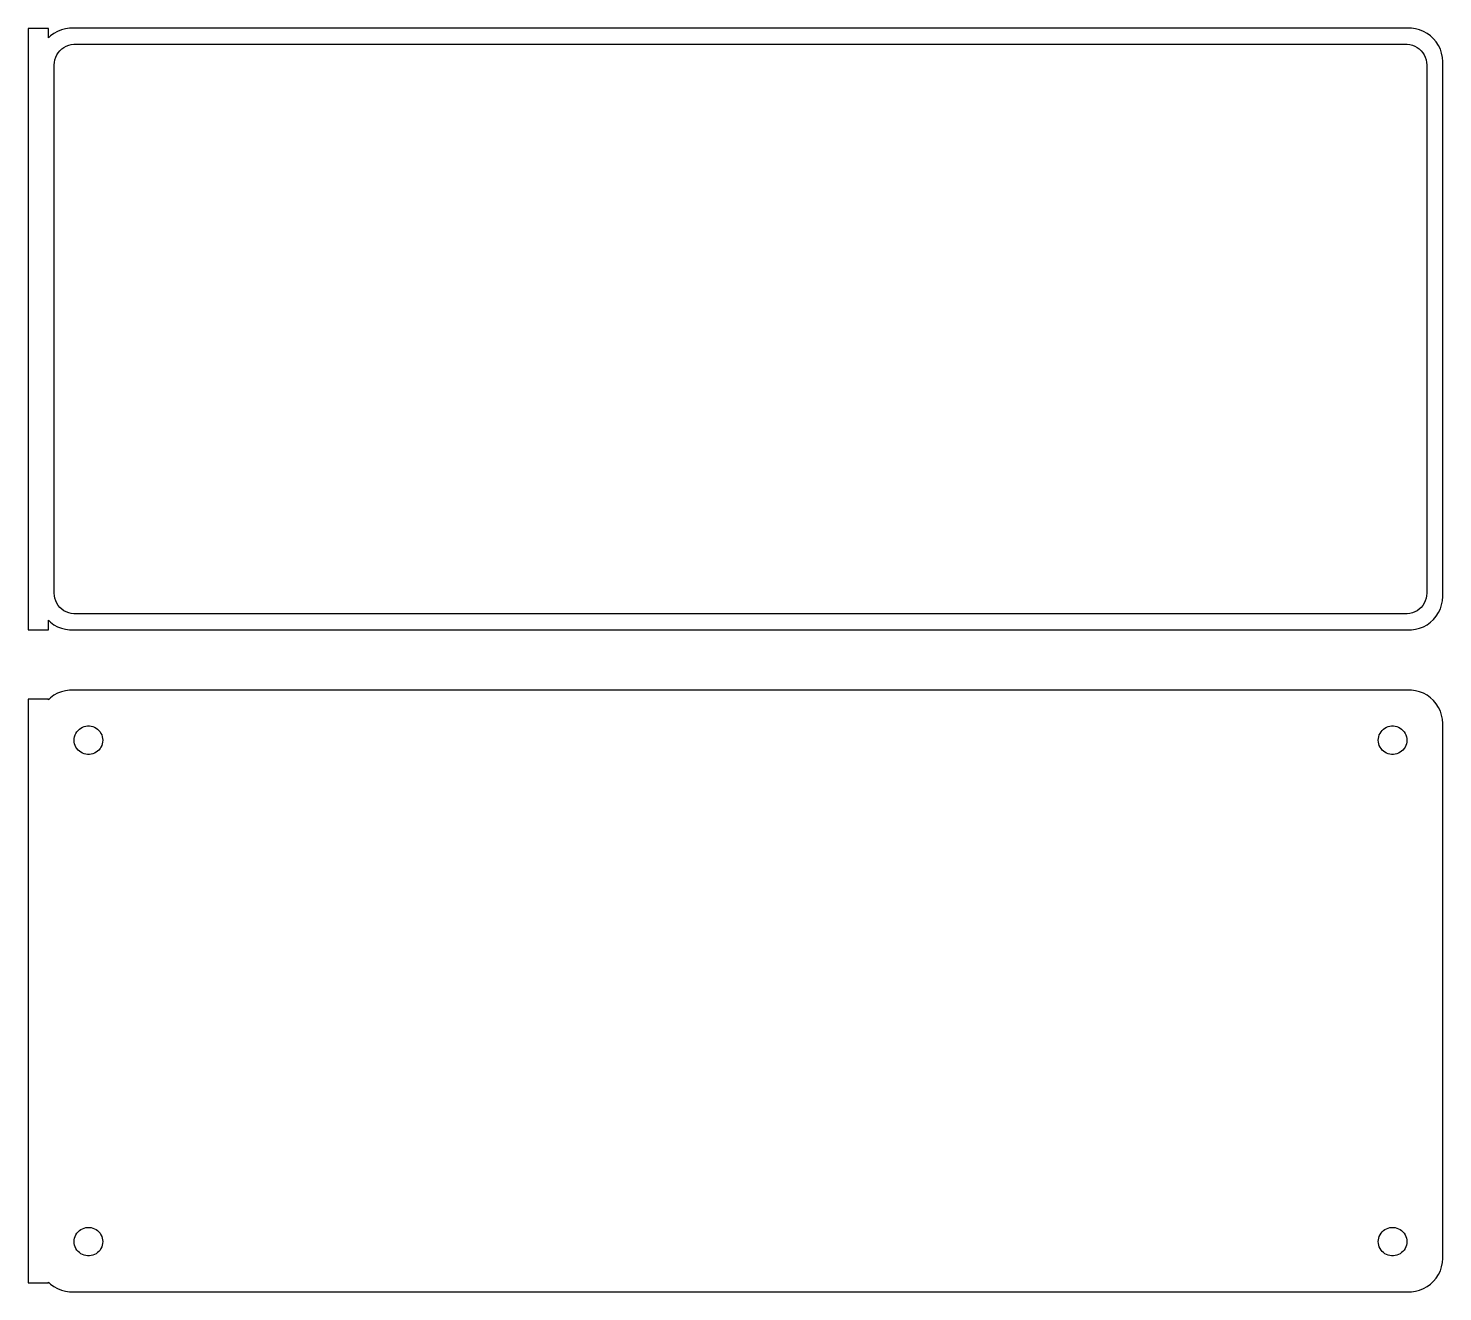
# Model space of a CAD drawing. Header units: metres. Extents: x -106 to 105, y 153 to 342.
import ezdxf

# ---------------------------------------------------------------- set-up
doc = ezdxf.new("R2010")
doc.units = ezdxf.units.M

msp = doc.modelspace()

# ---------------------------------------------------------------- linework, layer by layer
for p, q in [((-103.5, 341.979), (-106.5, 341.979)), ((-106.5, 341.979), (-106.5, 252.021)), ((-103.5, 340.559), (-103.5, 341.979)), ((-103.187, 340.853), (-103.5, 340.559)), ((-102.679, 341.222), (-103.187, 340.853)), ((-102.129, 341.524), (-102.679, 341.222)), ((-101.545, 341.755), (-102.129, 341.524)), ((-100.937, 341.911), (-101.545, 341.755)), ((-100.314, 341.99), (-100.937, 341.911)), ((100.314, 341.99), (-100.314, 341.99)), ((100.937, 341.911), (100.314, 341.99)), ((101.545, 341.755), (100.937, 341.911)), ((102.129, 341.524), (101.545, 341.755)), ((102.679, 341.222), (102.129, 341.524)), ((103.187, 340.853), (102.679, 341.222)), ((103.645, 340.423), (103.187, 340.853)), ((-102.018, 338.33), (-101.769, 338.631)), ((-101.769, 338.631), (-101.484, 338.899)), ((-101.484, 338.899), (-101.168, 339.128)), ((-101.168, 339.128), (-100.825, 339.317)), ((-100.825, 339.317), (-100.462, 339.461)), ((-100.462, 339.461), (-100.083, 339.558)), ((-100.083, 339.558), (-99.6955, 339.607)), ((-99.6955, 339.607), (99.6955, 339.607)), ((99.6955, 339.607), (100.083, 339.558)), ((100.083, 339.558), (100.462, 339.461)), ((100.462, 339.461), (100.825, 339.317)), ((100.825, 339.317), (101.168, 339.128)), ((101.168, 339.128), (101.484, 338.899)), ((101.484, 338.899), (101.769, 338.631)), ((101.769, 338.631), (102.018, 338.33)), ((104.045, 339.939), (103.645, 340.423)), ((104.382, 339.409), (104.045, 339.939)), ((104.649, 338.841), (104.382, 339.409)), ((104.843, 338.243), (104.649, 338.841)), ((-102.613, 336.5), (-102.588, 336.89)), ((-102.613, 257.5), (-102.613, 336.5)), ((-102.588, 336.89), (-102.515, 337.274)), ((-102.515, 337.274), (-102.394, 337.646)), ((-102.394, 337.646), (-102.228, 338)), ((-102.228, 338), (-102.018, 338.33)), ((102.018, 338.33), (102.228, 338)), ((102.228, 338), (102.394, 337.646)), ((102.394, 337.646), (102.515, 337.274)), ((102.515, 337.274), (102.588, 336.89)), ((102.588, 336.89), (102.613, 336.5)), ((102.613, 336.5), (102.613, 257.5)), ((104.961, 337.627), (104.843, 338.243)), ((105, 337), (104.961, 337.627)), ((105, 257), (105, 337)), ((-102.588, 257.11), (-102.613, 257.5)), ((-102.515, 256.726), (-102.588, 257.11)), ((-102.394, 256.354), (-102.515, 256.726)), ((-102.228, 256), (-102.394, 256.354)), ((-102.018, 255.67), (-102.228, 256)), ((102.228, 256), (102.018, 255.67)), ((102.394, 256.354), (102.228, 256)), ((102.515, 256.726), (102.394, 256.354)), ((102.588, 257.11), (102.515, 256.726)), ((102.613, 257.5), (102.588, 257.11)), ((104.843, 255.757), (104.961, 256.373)), ((104.961, 256.373), (105, 257)), ((-101.769, 255.369), (-102.018, 255.67)), ((-101.484, 255.101), (-101.769, 255.369)), ((-101.168, 254.872), (-101.484, 255.101)), ((-100.825, 254.683), (-101.168, 254.872)), ((-100.462, 254.539), (-100.825, 254.683)), ((-100.083, 254.442), (-100.462, 254.539)), ((-99.6955, 254.393), (-100.083, 254.442)), ((99.6955, 254.393), (-99.6955, 254.393)), ((100.083, 254.442), (99.6955, 254.393)), ((100.462, 254.539), (100.083, 254.442)), ((100.825, 254.683), (100.462, 254.539)), ((101.168, 254.872), (100.825, 254.683)), ((101.484, 255.101), (101.168, 254.872)), ((101.769, 255.369), (101.484, 255.101)), ((102.018, 255.67), (101.769, 255.369)), ((103.645, 253.577), (104.045, 254.061)), ((104.045, 254.061), (104.382, 254.591)), ((104.382, 254.591), (104.649, 255.159)), ((104.649, 255.159), (104.843, 255.757)), ((-106.5, 252.021), (-103.5, 252.021)), ((-103.5, 252.021), (-103.5, 253.441)), ((-103.5, 253.441), (-103.187, 253.147)), ((-103.187, 253.147), (-102.679, 252.778)), ((-102.679, 252.778), (-102.129, 252.476)), ((-102.129, 252.476), (-101.545, 252.245)), ((-101.545, 252.245), (-100.937, 252.089)), ((-100.937, 252.089), (-100.314, 252.01)), ((-100.314, 252.01), (100.314, 252.01)), ((100.314, 252.01), (100.937, 252.089)), ((100.937, 252.089), (101.545, 252.245)), ((101.545, 252.245), (102.129, 252.476)), ((102.129, 252.476), (102.679, 252.778)), ((102.679, 252.778), (103.187, 253.147)), ((103.187, 253.147), (103.645, 253.577)), ((-103.5, 241.653), (-106.5, 241.653)), ((-106.5, 241.653), (-106.5, 154.347)), ((-103.187, 241.853), (-103.5, 241.559)), ((-103.5, 241.559), (-103.5, 241.653)), ((-102.679, 242.222), (-103.187, 241.853)), ((-102.129, 242.524), (-102.679, 242.222)), ((-101.545, 242.755), (-102.129, 242.524)), ((-100.937, 242.911), (-101.545, 242.755)), ((-100.314, 242.99), (-100.937, 242.911)), ((100.314, 242.99), (-100.314, 242.99)), ((100.937, 242.911), (100.314, 242.99)), ((101.545, 242.755), (100.937, 242.911)), ((102.129, 242.524), (101.545, 242.755)), ((102.679, 242.222), (102.129, 242.524)), ((103.187, 241.853), (102.679, 242.222)), ((103.645, 241.423), (103.187, 241.853)), ((104.045, 240.939), (103.645, 241.423)), ((104.382, 240.409), (104.045, 240.939)), ((104.649, 239.841), (104.382, 240.409)), ((104.843, 239.243), (104.649, 239.841)), ((104.961, 238.627), (104.843, 239.243)), ((-99.2275, 236.755), (-99.0566, 236.962)), ((-99.0566, 236.962), (-98.8611, 237.145)), ((-98.8611, 237.145), (-98.6441, 237.303)), ((-98.6441, 237.303), (-98.4092, 237.432)), ((-98.4092, 237.432), (-98.1598, 237.531)), ((-98.1598, 237.531), (-97.9001, 237.597)), ((-97.9001, 237.597), (-97.6341, 237.631)), ((-97.6341, 237.631), (-97.3659, 237.631)), ((-97.3659, 237.631), (-97.0999, 237.597)), ((-97.0999, 237.597), (-96.8401, 237.531)), ((-96.8401, 237.531), (-96.5908, 237.432)), ((-96.5908, 237.432), (-96.3559, 237.303)), ((-96.3559, 237.303), (-96.1389, 237.145)), ((-96.1389, 237.145), (-95.9434, 236.962)), ((-95.9434, 236.962), (-95.7725, 236.755)), ((95.7725, 236.755), (95.9434, 236.962)), ((95.9434, 236.962), (96.1389, 237.145)), ((96.1389, 237.145), (96.3559, 237.303)), ((96.3559, 237.303), (96.5908, 237.432)), ((96.5908, 237.432), (96.8401, 237.531)), ((96.8401, 237.531), (97.0999, 237.597)), ((97.0999, 237.597), (97.3659, 237.631)), ((97.3659, 237.631), (97.6341, 237.631)), ((97.6341, 237.631), (97.9001, 237.597)), ((97.9001, 237.597), (98.1598, 237.531)), ((98.1598, 237.531), (98.4092, 237.432)), ((98.4092, 237.432), (98.6441, 237.303)), ((98.6441, 237.303), (98.8611, 237.145)), ((98.8611, 237.145), (99.0566, 236.962)), ((99.0566, 236.962), (99.2275, 236.755)), ((105, 238), (104.961, 238.627)), ((105, 158), (105, 238)), ((-99.6353, 235.5), (-99.6185, 235.768)), ((-99.6185, 235.232), (-99.6353, 235.5)), ((-99.6185, 235.768), (-99.5682, 236.031)), ((-99.5682, 234.969), (-99.6185, 235.232)), ((-99.5682, 236.031), (-99.4853, 236.286)), ((-99.4853, 234.714), (-99.5682, 234.969)), ((-99.4853, 236.286), (-99.3712, 236.529)), ((-99.3712, 236.529), (-99.2275, 236.755)), ((-95.7725, 236.755), (-95.6288, 236.529)), ((-95.6288, 236.529), (-95.5146, 236.286)), ((-95.5146, 236.286), (-95.4318, 236.031)), ((-95.4318, 234.969), (-95.5146, 234.714)), ((-95.4318, 236.031), (-95.3815, 235.768)), ((-95.3815, 235.232), (-95.4318, 234.969)), ((-95.3815, 235.768), (-95.3647, 235.5)), ((-95.3647, 235.5), (-95.3815, 235.232)), ((95.3647, 235.5), (95.3815, 235.768)), ((95.3815, 235.232), (95.3647, 235.5)), ((95.3815, 235.768), (95.4318, 236.031)), ((95.4318, 234.969), (95.3815, 235.232)), ((95.4318, 236.031), (95.5146, 236.286)), ((95.5146, 234.714), (95.4318, 234.969)), ((95.5146, 236.286), (95.6288, 236.529)), ((95.6288, 236.529), (95.7725, 236.755)), ((99.2275, 236.755), (99.3712, 236.529)), ((99.3712, 236.529), (99.4853, 236.286)), ((99.4853, 236.286), (99.5682, 236.031)), ((99.5682, 234.969), (99.4853, 234.714)), ((99.5682, 236.031), (99.6185, 235.768)), ((99.6185, 235.232), (99.5682, 234.969)), ((99.6185, 235.768), (99.6353, 235.5)), ((99.6353, 235.5), (99.6185, 235.232)), ((-99.3712, 234.471), (-99.4853, 234.714)), ((-99.2275, 234.245), (-99.3712, 234.471)), ((-99.0566, 234.038), (-99.2275, 234.245)), ((-98.8611, 233.855), (-99.0566, 234.038)), ((-98.6441, 233.697), (-98.8611, 233.855)), ((-98.4092, 233.568), (-98.6441, 233.697)), ((-98.1598, 233.469), (-98.4092, 233.568)), ((-97.9001, 233.403), (-98.1598, 233.469)), ((-97.6341, 233.369), (-97.9001, 233.403)), ((-97.3659, 233.369), (-97.6341, 233.369)), ((-97.0999, 233.403), (-97.3659, 233.369)), ((-96.8401, 233.469), (-97.0999, 233.403)), ((-96.5908, 233.568), (-96.8401, 233.469)), ((-96.3559, 233.697), (-96.5908, 233.568)), ((-96.1389, 233.855), (-96.3559, 233.697)), ((-95.9434, 234.038), (-96.1389, 233.855)), ((-95.7725, 234.245), (-95.9434, 234.038)), ((-95.6288, 234.471), (-95.7725, 234.245)), ((-95.5146, 234.714), (-95.6288, 234.471)), ((95.6288, 234.471), (95.5146, 234.714)), ((95.7725, 234.245), (95.6288, 234.471)), ((95.9434, 234.038), (95.7725, 234.245)), ((96.1389, 233.855), (95.9434, 234.038)), ((96.3559, 233.697), (96.1389, 233.855)), ((96.5908, 233.568), (96.3559, 233.697)), ((96.8401, 233.469), (96.5908, 233.568)), ((97.0999, 233.403), (96.8401, 233.469)), ((97.3659, 233.369), (97.0999, 233.403)), ((97.6341, 233.369), (97.3659, 233.369)), ((97.9001, 233.403), (97.6341, 233.369)), ((98.1598, 233.469), (97.9001, 233.403)), ((98.4092, 233.568), (98.1598, 233.469)), ((98.6441, 233.697), (98.4092, 233.568)), ((98.8611, 233.855), (98.6441, 233.697)), ((99.0566, 234.038), (98.8611, 233.855)), ((99.2275, 234.245), (99.0566, 234.038)), ((99.3712, 234.471), (99.2275, 234.245)), ((99.4853, 234.714), (99.3712, 234.471)), ((-99.6353, 160.5), (-99.6185, 160.768)), ((-99.6185, 160.768), (-99.5682, 161.031)), ((-99.5682, 161.031), (-99.4853, 161.286)), ((-99.4853, 161.286), (-99.3712, 161.529)), ((-99.3712, 161.529), (-99.2275, 161.755)), ((-99.2275, 161.755), (-99.0566, 161.962)), ((-99.0566, 161.962), (-98.8611, 162.145)), ((-98.8611, 162.145), (-98.6441, 162.303)), ((-98.6441, 162.303), (-98.4092, 162.432)), ((-98.4092, 162.432), (-98.1598, 162.531)), ((-98.1598, 162.531), (-97.9001, 162.597)), ((-97.9001, 162.597), (-97.6341, 162.631)), ((-97.6341, 162.631), (-97.3659, 162.631)), ((-97.3659, 162.631), (-97.0999, 162.597)), ((-97.0999, 162.597), (-96.8401, 162.531)), ((-96.8401, 162.531), (-96.5908, 162.432)), ((-96.5908, 162.432), (-96.3559, 162.303)), ((-96.3559, 162.303), (-96.1389, 162.145)), ((-96.1389, 162.145), (-95.9434, 161.962)), ((-95.9434, 161.962), (-95.7725, 161.755)), ((-95.7725, 161.755), (-95.6288, 161.529)), ((-95.6288, 161.529), (-95.5146, 161.286)), ((-95.5146, 161.286), (-95.4318, 161.031)), ((-95.4318, 161.031), (-95.3815, 160.768)), ((-95.3815, 160.768), (-95.3647, 160.5)), ((95.3647, 160.5), (95.3815, 160.768)), ((95.3815, 160.768), (95.4318, 161.031)), ((95.4318, 161.031), (95.5146, 161.286)), ((95.5146, 161.286), (95.6288, 161.529)), ((95.6288, 161.529), (95.7725, 161.755)), ((95.7725, 161.755), (95.9434, 161.962)), ((95.9434, 161.962), (96.1389, 162.145)), ((96.1389, 162.145), (96.3559, 162.303)), ((96.3559, 162.303), (96.5908, 162.432)), ((96.5908, 162.432), (96.8401, 162.531)), ((96.8401, 162.531), (97.0999, 162.597)), ((97.0999, 162.597), (97.3659, 162.631)), ((97.3659, 162.631), (97.6341, 162.631)), ((97.6341, 162.631), (97.9001, 162.597)), ((97.9001, 162.597), (98.1598, 162.531)), ((98.1598, 162.531), (98.4092, 162.432)), ((98.4092, 162.432), (98.6441, 162.303)), ((98.6441, 162.303), (98.8611, 162.145)), ((98.8611, 162.145), (99.0566, 161.962)), ((99.0566, 161.962), (99.2275, 161.755)), ((99.2275, 161.755), (99.3712, 161.529)), ((99.3712, 161.529), (99.4853, 161.286)), ((99.4853, 161.286), (99.5682, 161.031)), ((99.5682, 161.031), (99.6185, 160.768)), ((99.6185, 160.768), (99.6353, 160.5)), ((-99.6185, 160.232), (-99.6353, 160.5)), ((-99.5682, 159.969), (-99.6185, 160.232)), ((-99.4853, 159.714), (-99.5682, 159.969)), ((-99.3712, 159.471), (-99.4853, 159.714)), ((-99.2275, 159.245), (-99.3712, 159.471)), ((-99.0566, 159.038), (-99.2275, 159.245)), ((-98.8611, 158.855), (-99.0566, 159.038)), ((-98.6441, 158.697), (-98.8611, 158.855)), ((-98.4092, 158.568), (-98.6441, 158.697)), ((-96.3559, 158.697), (-96.5908, 158.568)), ((-96.1389, 158.855), (-96.3559, 158.697)), ((-95.9434, 159.038), (-96.1389, 158.855)), ((-95.7725, 159.245), (-95.9434, 159.038)), ((-95.6288, 159.471), (-95.7725, 159.245)), ((-95.5146, 159.714), (-95.6288, 159.471)), ((-95.4318, 159.969), (-95.5146, 159.714)), ((-95.3815, 160.232), (-95.4318, 159.969)), ((-95.3647, 160.5), (-95.3815, 160.232)), ((95.3815, 160.232), (95.3647, 160.5)), ((95.4318, 159.969), (95.3815, 160.232)), ((95.5146, 159.714), (95.4318, 159.969)), ((95.6288, 159.471), (95.5146, 159.714)), ((95.7725, 159.245), (95.6288, 159.471)), ((95.9434, 159.038), (95.7725, 159.245)), ((96.1389, 158.855), (95.9434, 159.038)), ((96.3559, 158.697), (96.1389, 158.855)), ((96.5908, 158.568), (96.3559, 158.697)), ((98.6441, 158.697), (98.4092, 158.568)), ((98.8611, 158.855), (98.6441, 158.697)), ((99.0566, 159.038), (98.8611, 158.855)), ((99.2275, 159.245), (99.0566, 159.038)), ((99.3712, 159.471), (99.2275, 159.245)), ((99.4853, 159.714), (99.3712, 159.471)), ((99.5682, 159.969), (99.4853, 159.714)), ((99.6185, 160.232), (99.5682, 159.969)), ((99.6353, 160.5), (99.6185, 160.232)), ((-98.1598, 158.469), (-98.4092, 158.568)), ((-97.9001, 158.403), (-98.1598, 158.469)), ((-97.6341, 158.369), (-97.9001, 158.403)), ((-97.3659, 158.369), (-97.6341, 158.369)), ((-97.0999, 158.403), (-97.3659, 158.369)), ((-96.8401, 158.469), (-97.0999, 158.403)), ((-96.5908, 158.568), (-96.8401, 158.469)), ((96.8401, 158.469), (96.5908, 158.568)), ((97.0999, 158.403), (96.8401, 158.469)), ((97.3659, 158.369), (97.0999, 158.403)), ((97.6341, 158.369), (97.3659, 158.369)), ((97.9001, 158.403), (97.6341, 158.369)), ((98.1598, 158.469), (97.9001, 158.403)), ((98.4092, 158.568), (98.1598, 158.469)), ((104.649, 156.159), (104.843, 156.757)), ((104.843, 156.757), (104.961, 157.373)), ((104.961, 157.373), (105, 158)), ((-103.5, 154.347), (-103.5, 154.441)), ((-103.5, 154.441), (-103.187, 154.147)), ((103.187, 154.147), (103.645, 154.577)), ((103.645, 154.577), (104.045, 155.061)), ((104.045, 155.061), (104.382, 155.591)), ((104.382, 155.591), (104.649, 156.159)), ((-106.5, 154.347), (-103.5, 154.347)), ((-103.187, 154.147), (-102.679, 153.778)), ((-102.679, 153.778), (-102.129, 153.476)), ((-102.129, 153.476), (-101.545, 153.245)), ((-101.545, 153.245), (-100.937, 153.089)), ((-100.937, 153.089), (-100.314, 153.01)), ((-100.314, 153.01), (100.314, 153.01)), ((100.314, 153.01), (100.937, 153.089)), ((100.937, 153.089), (101.545, 153.245)), ((101.545, 153.245), (102.129, 153.476)), ((102.129, 153.476), (102.679, 153.778)), ((102.679, 153.778), (103.187, 154.147))]:
    msp.add_line(p, q)

doc.saveas('drawing.dxf')
